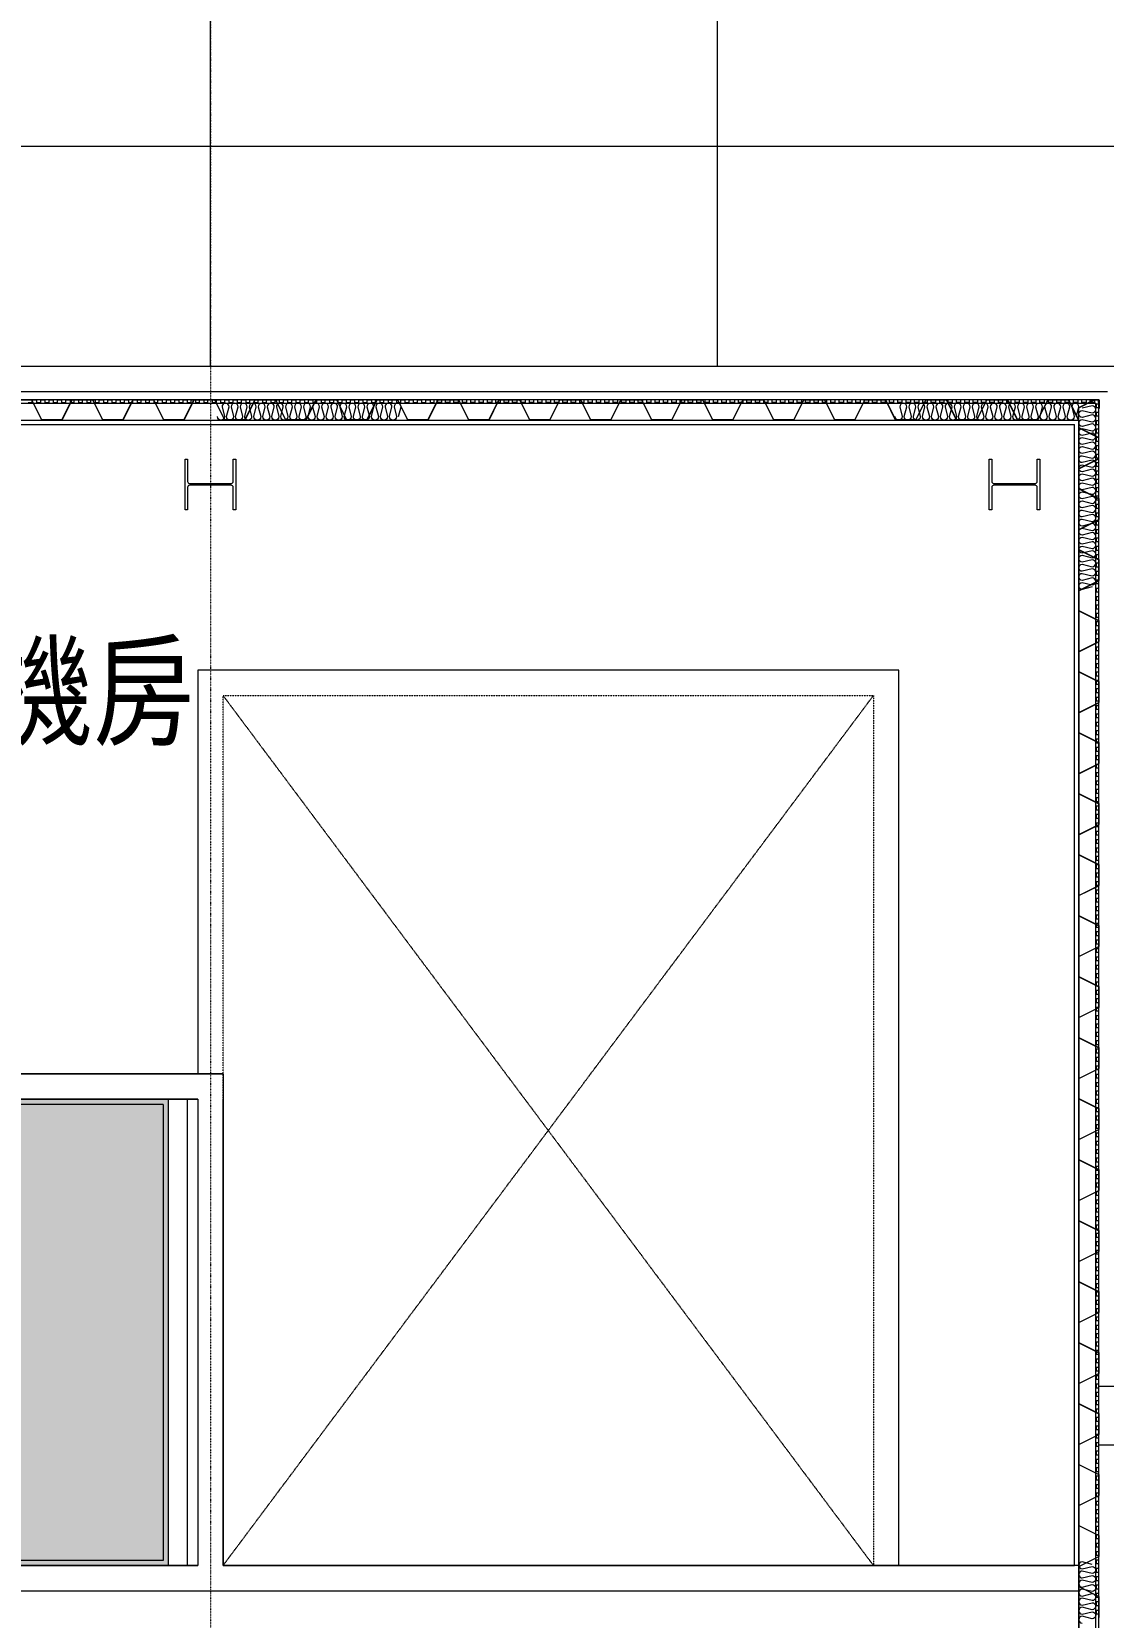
# Model space of a CAD drawing. Extents: x -32000 to 416743, y -254124 to 144214.
# Drawn here: x 7942 to 14286, y 60294 to 69680 of the extents above; entities that cross this region are included whole.
import ezdxf
from ezdxf.enums import TextEntityAlignment as Align

# ---------------------------------------------------------------- set-up
doc = ezdxf.new("R2010")
doc.units = 0
doc.header["$LTSCALE"] = 10
for name, pattern in [('H12PL4$0$JJP_三點線', [0.9, 0.3, -0.15, 0, -0.15, 0, -0.15, 0, -0.15]), ('XFM7P40ICA$0$H12PL4$0$DOTK1', [0.01, 0.005, -0.005]), ('XFM7P40ICA$0$H12PL4$0$JJP_三點線', [0.9, 0.3, -0.15, 0, -0.15, 0, -0.15, 0, -0.15]), ('XFM7P40ICA$0$H12PL4$0$TAI_虛線', [5.644, 2.822, -2.822])]:
    doc.linetypes.add(name, pattern=pattern)
for name, color, linetype in [('H12PL4$0$A-WALL-EX', 252, 'Continuous'), ('H12PL4$0$A-WALL-IN', 252, 'Continuous'), ('H12PL4$0$A-ZONE', 252, 'Continuous'), ('H12PL4$0$Hattch', 252, 'Continuous'), ('H12PL4$0$S-GRID', 252, 'Continuous'), ('H12PL4$0$S-SLAB-SHOW', 252, 'Continuous'), ('XFM7P40ICA$0$H12PL4$0$A-CLNG', 252, 'Continuous'), ('XFM7P40ICA$0$H12PL4$0$A-WALL-EX', 252, 'Continuous'), ('XFM7P40ICA$0$H12PL4$0$Hattch', 252, 'Continuous'), ('XFM7P40ICA$0$H12PL4$0$L40_19_GW', 252, 'Continuous'), ('XFM7P40ICA$0$H12PL4$0$L40_19_KAIDAN', 252, 'Continuous'), ('XFM7P40ICA$0$H12PL4$0$L40_19_MEJI', 252, 'Continuous'), ('XFM7P40ICA$0$H12PL4$0$L40_19_SIAGE1', 252, 'Continuous'), ('XFM7P40ICA$0$H12PL4$0$L40_19_SIAGE2', 252, 'Continuous'), ('XFM7P40ICA$0$H12PL4$0$L40_19_SIAGE3', 252, 'Continuous'), ('XFM7P40ICA$0$H12PL4$0$L40_19_STEEL2', 252, 'Continuous'), ('XFM7P40ICA$0$H12PL4$0$L40_19_SUGATA3', 252, 'Continuous'), ('XFM7P40ICA$0$H12PL4$0$L40_19_SUGATAD', 252, 'Continuous'), ('XFM7P40ICA$0$H12PL4$0$S-GRID', 252, 'Continuous')]:
    doc.layers.add(name, color=color, linetype=linetype)
doc.styles.add('H12PL4$0$Standard', font='isocp.shx', dxfattribs={"bigfont": 'chineset.shx'})

# ---------------------------------------------------------------- blocks, each defined once
blk = doc.blocks.new('H12PL4')
at = {"layer": 'H12PL4$0$Hattch', "linetype": 'Continuous', "lineweight": 0}
blk.add_hatch(color=256, dxfattribs=at).paths.add_polyline_path([(6125, 63360), (6125, 62080), (6485, 62080), (6485, 61880), (6385, 61880), (6385, 60600), (8750, 60600), (8750, 63360)])
at = {"layer": 'H12PL4$0$A-WALL-EX', "lineweight": 0, "flags": 128}
for points in [[(14140, 67500), (3600, 67500)], [(14260, 67500), (14140, 67500)], [(14260, 59500), (14260, 67500)], [(3600, 67380), (14140, 67380)], [(14140, 67380), (14140, 59620)]]:
    blk.add_lwpolyline(points, dxfattribs=at)
at = {"layer": 'H12PL4$0$A-WALL-IN', "lineweight": 0, "flags": 128}
for points in [[(9075, 63510), (4075, 63510)], [(9075, 63510), (9075, 63360)], [(4075, 63360), (8925, 63360)], [(8925, 63360), (8925, 60600)], [(9075, 60600), (9075, 63360)], [(8925, 60600), (1875, 60600)], [(14140, 60600), (9075, 60600)], [(14140, 60450), (14140, 60600)], [(1750, 60450), (14140, 60450)]]:
    blk.add_lwpolyline(points, dxfattribs=at)
at = {"layer": 'H12PL4$0$S-GRID', "linetype": 'H12PL4$0$JJP_三點線', "lineweight": 0}
blk.add_line((9000, 128250), (9000, -28000), dxfattribs=at)
at = {"layer": 'H12PL4$0$S-SLAB-SHOW', "lineweight": 0, "flags": 128}
blk.add_lwpolyline([(6125, 63360), (8750, 63360), (8750, 60600), (6385, 60600), (6385, 61880), (6485, 61880), (6485, 62080), (6125, 62080)], close=True, dxfattribs=at)
at = {"layer": 'H12PL4$0$A-ZONE', "style": 'H12PL4$0$Standard'}
blk.add_text('電梯機房', height=600, dxfattribs=at).set_placement((7705, 66054.7), align=Align.TOP_CENTER)
blk = doc.blocks.new('XFM7P40ICA$0$H12PL4')
at = {"layer": 'XFM7P40ICA$0$H12PL4$0$A-CLNG', "linetype": 'XFM7P40ICA$0$H12PL4$0$TAI_虛線', "lineweight": 0, "flags": 128}
blk.add_lwpolyline([(1450, 67550), (14310, 67550)], dxfattribs=at)
at = {"layer": 'XFM7P40ICA$0$H12PL4$0$A-WALL-EX', "lineweight": 0, "flags": 128}
for points in [[(14140, 67500), (1620, 67500)], [(14260, 67500), (14140, 67500)], [(14260, 59500), (14260, 67500)], [(1620, 67380), (14140, 67380)], [(14140, 67380), (14140, 59620)]]:
    blk.add_lwpolyline(points, dxfattribs=at)
at = {"layer": 'XFM7P40ICA$0$H12PL4$0$Hattch', "lineweight": 0}
for p, q in [((7819.1, 67500), (7942.8, 67500)), ((8002, 67380), (7942.8, 67498.3)), ((8003, 67381.7), (7943.9, 67500)), ((8121, 67381.7), (8180.1, 67500)), ((8122, 67380), (8181.2, 67498.3)), ((8180.1, 67500), (8303.9, 67500)), ((8302.8, 67498.3), (8181.2, 67498.3)), ((8363, 67380), (8303.9, 67498.3)), ((8364.1, 67381.7), (8304.9, 67500)), ((8482, 67381.7), (8541.2, 67500)), ((8483, 67380), (8542.2, 67498.3)), ((8541.2, 67500), (8664.9, 67500)), ((8663.9, 67498.3), (8542.2, 67498.3)), ((8724.1, 67380), (8664.9, 67498.3)), ((8725.1, 67381.7), (8666, 67500)), ((8843, 67381.7), (8902.2, 67500)), ((8844.1, 67380), (8903.2, 67498.3)), ((8902.2, 67500), (9026, 67500)), ((9024.9, 67498.3), (8903.2, 67498.3)), ((9085.1, 67380), (9026, 67498.3)), ((9086.2, 67381.7), (9027, 67500)), ((9204.1, 67381.7), (9263.2, 67500)), ((9205.1, 67380), (9264.3, 67498.3)), ((9263.2, 67500), (9387, 67500)), ((9386, 67498.3), (9264.3, 67498.3)), ((9446.2, 67380), (9387, 67498.3)), ((9447.2, 67381.7), (9388, 67500)), ((9565.1, 67381.7), (9624.3, 67500)), ((9566.2, 67380), (9625.3, 67498.3)), ((9624.3, 67500), (9748, 67500)), ((9747, 67498.3), (9625.3, 67498.3)), ((9807.2, 67380), (9748, 67498.3)), ((9808.2, 67381.7), (9749.1, 67500)), ((9926.2, 67381.7), (9985.3, 67500)), ((9927.2, 67380), (9986.4, 67498.3)), ((9985.3, 67500), (10109.1, 67500)), ((10108, 67498.3), (9986.4, 67498.3)), ((10168.2, 67380), (10109.1, 67498.3)), ((10169.3, 67381.7), (10110.1, 67500)), ((10287.2, 67381.7), (10346.4, 67500)), ((10288.2, 67380), (10347.4, 67498.3)), ((10346.4, 67500), (10470.1, 67500)), ((10469.1, 67498.3), (10347.4, 67498.3)), ((10529.3, 67380), (10470.1, 67498.3)), ((10530.3, 67381.7), (10471.1, 67500)), ((10648.2, 67381.7), (10707.4, 67500)), ((10649.3, 67380), (10708.4, 67498.3)), ((10707.4, 67500), (10831.1, 67500)), ((10830.1, 67498.3), (10708.4, 67498.3)), ((10890.3, 67380), (10831.1, 67498.3)), ((10891.3, 67381.7), (10832.2, 67500)), ((11009.3, 67381.7), (11068.4, 67500)), ((11010.3, 67380), (11069.5, 67498.3)), ((11068.4, 67500), (11192.2, 67500)), ((11191.1, 67498.3), (11069.5, 67498.3)), ((11251.3, 67380), (11192.2, 67498.3)), ((11252.4, 67381.7), (11193.2, 67500)), ((11370.3, 67381.7), (11429.5, 67500)), ((11371.3, 67380), (11430.5, 67498.3)), ((11429.5, 67500), (11553.2, 67500)), ((11552.2, 67498.3), (11430.5, 67498.3)), ((11612.4, 67380), (11553.2, 67498.3)), ((11613.4, 67381.7), (11554.3, 67500)), ((11731.3, 67381.7), (11790.5, 67500)), ((11732.4, 67380), (11791.5, 67498.3)), ((11790.5, 67500), (11914.3, 67500)), ((11913.2, 67498.3), (11791.5, 67498.3)), ((11973.4, 67380), (11914.3, 67498.3)), ((11974.5, 67381.7), (11915.3, 67500)), ((12092.4, 67381.7), (12151.5, 67500)), ((12093.4, 67380), (12152.6, 67498.3)), ((12151.5, 67500), (12275.3, 67500)), ((12274.3, 67498.3), (12152.6, 67498.3)), ((12334.5, 67380), (12275.3, 67498.3)), ((12335.5, 67381.7), (12276.3, 67500)), ((12453.4, 67381.7), (12512.6, 67500)), ((12454.5, 67380), (12513.6, 67498.3)), ((12512.6, 67500), (12636.3, 67500)), ((12635.3, 67498.3), (12513.6, 67498.3)), ((12695.5, 67380), (12636.3, 67498.3)), ((12696.5, 67381.7), (12637.4, 67500)), ((12814.5, 67381.7), (12873.6, 67500)), ((12815.5, 67380), (12874.7, 67498.3)), ((12873.6, 67500), (12997.4, 67500)), ((12996.3, 67498.3), (12874.7, 67498.3)), ((13056.5, 67380), (12997.4, 67498.3)), ((13057.6, 67381.7), (12998.4, 67500)), ((13175.5, 67381.7), (13234.7, 67500)), ((13176.5, 67380), (13235.7, 67498.3)), ((13234.7, 67500), (13358.4, 67500)), ((13357.4, 67498.3), (13235.7, 67498.3)), ((13417.6, 67380), (13358.4, 67498.3)), ((13418.6, 67381.7), (13359.5, 67500)), ((13536.5, 67381.7), (13595.7, 67500)), ((13537.6, 67380), (13596.7, 67498.3)), ((13595.7, 67500), (13719.5, 67500)), ((13718.4, 67498.3), (13596.7, 67498.3)), ((13778.6, 67380), (13719.5, 67498.3)), ((13779.7, 67381.7), (13720.5, 67500)), ((13897.6, 67381.7), (13956.7, 67500)), ((13898.6, 67380), (13957.8, 67498.3)), ((13956.7, 67500), (14080.5, 67500)), ((14079.5, 67498.3), (13957.8, 67498.3)), ((14139.7, 67380), (14080.5, 67498.3)), ((14140, 67383.1), (14081.5, 67500)), ((14140, 67455), (14230, 67500)), ((14141.7, 67454), (14233.8, 67500)), ((14141.7, 67381.7), (14141.7, 67454)), ((8122, 67380), (8002, 67380)), ((8121, 67381.7), (8003, 67381.7)), ((8483, 67380), (8363, 67380)), ((8482, 67381.7), (8364.1, 67381.7)), ((8844.1, 67380), (8724.1, 67380)), ((8843, 67381.7), (8725.1, 67381.7)), ((9205.1, 67380), (9085.1, 67380)), ((9204.1, 67381.7), (9086.2, 67381.7)), ((9566.2, 67380), (9446.2, 67380)), ((9565.1, 67381.7), (9447.2, 67381.7)), ((9927.2, 67380), (9807.2, 67380)), ((9926.2, 67381.7), (9808.2, 67381.7)), ((10288.2, 67380), (10168.2, 67380)), ((10287.2, 67381.7), (10169.3, 67381.7)), ((10649.3, 67380), (10529.3, 67380)), ((10648.2, 67381.7), (10530.3, 67381.7)), ((11010.3, 67380), (10890.3, 67380)), ((11009.3, 67381.7), (10891.3, 67381.7)), ((11371.3, 67380), (11251.3, 67380)), ((11370.3, 67381.7), (11252.4, 67381.7)), ((11732.4, 67380), (11612.4, 67380)), ((11731.3, 67381.7), (11613.4, 67381.7)), ((12093.4, 67380), (11973.4, 67380)), ((12092.4, 67381.7), (11974.5, 67381.7)), ((12454.5, 67380), (12334.5, 67380)), ((12453.4, 67381.7), (12335.5, 67381.7)), ((12815.5, 67380), (12695.5, 67380)), ((12814.5, 67381.7), (12696.5, 67381.7)), ((13176.5, 67380), (13056.5, 67380)), ((13175.5, 67381.7), (13057.6, 67381.7)), ((13537.6, 67380), (13417.6, 67380)), ((13536.5, 67381.7), (13418.6, 67381.7)), ((13898.6, 67380), (13778.6, 67380)), ((13897.6, 67381.7), (13779.7, 67381.7)), ((14140, 67335), (14258.3, 67275.8)), ((14141.7, 67380), (14141.7, 67381.7)), ((14141.7, 67336), (14141.7, 67380)), ((14141.7, 67336), (14260, 67276.9)), ((14258.3, 67154.2), (14258.3, 67275.8)), ((14140, 67094), (14258.3, 67153.1)), ((14141.7, 67092.9), (14260, 67152.1)), ((14140, 66974), (14140, 67094)), ((14141.7, 66975), (14141.7, 67092.9)), ((14140, 66974), (14258.3, 66914.8)), ((14141.7, 66975), (14260, 66915.8)), ((14258.3, 66793.1), (14258.3, 66914.8)), ((14260, 66915.8), (14260, 66792.1)), ((14140, 66732.9), (14258.3, 66792.1)), ((14141.7, 66731.9), (14260, 66791)), ((14140, 66612.9), (14140, 66732.9)), ((14141.7, 66614), (14141.7, 66731.9)), ((14140, 66612.9), (14258.3, 66553.8)), ((14141.7, 66614), (14260, 66554.8)), ((14258.3, 66432.1), (14258.3, 66553.8)), ((14260, 66554.8), (14260, 66431)), ((14140, 66371.9), (14258.3, 66431)), ((14140, 66251.9), (14140, 66371.9)), ((14141.7, 66370.8), (14260, 66430)), ((14141.7, 66252.9), (14141.7, 66370.8)), ((14140, 66251.9), (14258.3, 66192.7)), ((14141.7, 66252.9), (14260, 66193.8)), ((14258.3, 66071), (14258.3, 66192.7)), ((14260, 66193.8), (14260, 66070)), ((14140, 66010.8), (14258.3, 66070)), ((14140, 65890.8), (14140, 66010.8)), ((14141.7, 66009.8), (14260, 66069)), ((14141.7, 65891.9), (14141.7, 66009.8)), ((14140, 65890.8), (14258.3, 65831.7)), ((14141.7, 65891.9), (14260, 65832.7)), ((14258.3, 65710), (14258.3, 65831.7)), ((14260, 65832.7), (14260, 65709)), ((14140, 65649.8), (14258.3, 65709)), ((14141.7, 65648.8), (14260, 65707.9)), ((14140, 65529.8), (14140, 65649.8)), ((14141.7, 65530.8), (14141.7, 65648.8)), ((14140, 65529.8), (14258.3, 65470.7)), ((14141.7, 65530.8), (14260, 65471.7)), ((14258.3, 65349), (14258.3, 65470.7)), ((14260, 65471.7), (14260, 65347.9)), ((14140, 65288.8), (14258.3, 65347.9)), ((14141.7, 65287.7), (14260, 65346.9)), ((14140, 65168.8), (14140, 65288.8)), ((14141.7, 65169.8), (14141.7, 65287.7)), ((14140, 65168.8), (14258.3, 65109.6)), ((14141.7, 65169.8), (14260, 65110.7)), ((14258.3, 64987.9), (14258.3, 65109.6)), ((14260, 65110.7), (14260, 64986.9)), ((14140, 64927.7), (14258.3, 64986.9)), ((14141.7, 64926.7), (14260, 64985.9)), ((14140, 64807.7), (14140, 64927.7)), ((14141.7, 64808.8), (14141.7, 64926.7)), ((14140, 64807.7), (14258.3, 64748.6)), ((14141.7, 64808.8), (14260, 64749.6)), ((14258.3, 64626.9), (14258.3, 64748.6)), ((14260, 64749.6), (14260, 64625.9)), ((14140, 64566.7), (14258.3, 64625.9)), ((14141.7, 64565.7), (14260, 64624.8)), ((14140, 64446.7), (14140, 64566.7)), ((14141.7, 64447.7), (14141.7, 64565.7)), ((14140, 64446.7), (14258.3, 64387.5)), ((14141.7, 64447.7), (14260, 64388.6)), ((14260, 64388.6), (14260, 64264.8)), ((14258.3, 64265.9), (14258.3, 64387.5)), ((14140, 64205.7), (14258.3, 64264.8)), ((14140, 64085.7), (14140, 64205.7)), ((14141.7, 64204.6), (14260, 64263.8)), ((14141.7, 64086.7), (14141.7, 64204.6)), ((14140, 64085.7), (14258.3, 64026.5)), ((14141.7, 64086.7), (14260, 64027.5)), ((14258.3, 63904.8), (14258.3, 64026.5)), ((14260, 64027.5), (14260, 63903.8)), ((14140, 63844.6), (14258.3, 63903.8)), ((14140, 63724.6), (14140, 63844.6)), ((14141.7, 63843.6), (14260, 63902.7)), ((14141.7, 63725.7), (14141.7, 63843.6)), ((14140, 63724.6), (14258.3, 63665.5)), ((14141.7, 63725.7), (14260, 63666.5)), ((14258.3, 63543.8), (14258.3, 63665.5)), ((14260, 63666.5), (14260, 63542.7)), ((14140, 63483.6), (14258.3, 63542.7)), ((14140, 63363.6), (14140, 63483.6)), ((14141.7, 63482.5), (14260, 63541.7)), ((14141.7, 63364.6), (14141.7, 63482.5)), ((14140, 63363.6), (14258.3, 63304.4)), ((14141.7, 63364.6), (14260, 63305.5)), ((14258.3, 63182.7), (14258.3, 63304.4)), ((14260, 63305.5), (14260, 63181.7)), ((14140, 63122.5), (14258.3, 63181.7)), ((14141.7, 63121.5), (14260, 63180.7)), ((14140, 63002.5), (14140, 63122.5)), ((14141.7, 63003.6), (14141.7, 63121.5)), ((14140, 63002.5), (14258.3, 62943.4)), ((14141.7, 63003.6), (14260, 62944.4)), ((14258.3, 62821.7), (14258.3, 62943.4)), ((14260, 62944.4), (14260, 62820.7)), ((14140, 62761.5), (14258.3, 62820.7)), ((14141.7, 62760.5), (14260, 62819.6)), ((14140, 62641.5), (14140, 62761.5)), ((14141.7, 62642.5), (14141.7, 62760.5)), ((14140, 62641.5), (14258.3, 62582.3)), ((14141.7, 62642.5), (14260, 62583.4)), ((14258.3, 62460.7), (14258.3, 62582.3)), ((14260, 62583.4), (14260, 62459.6)), ((14140, 62400.5), (14258.3, 62459.6)), ((14141.7, 62399.4), (14260, 62458.6)), ((14140, 62280.5), (14140, 62400.5)), ((14141.7, 62281.5), (14141.7, 62399.4)), ((14140, 62280.5), (14258.3, 62221.3)), ((14141.7, 62281.5), (14260, 62222.3)), ((14258.3, 62099.6), (14258.3, 62221.3)), ((14260, 62222.3), (14260, 62098.6)), ((14140, 62039.4), (14258.3, 62098.6)), ((14141.7, 62038.4), (14260, 62097.5)), ((14140, 61919.4), (14140, 62039.4)), ((14141.7, 61920.5), (14141.7, 62038.4)), ((14140, 61919.4), (14258.3, 61860.3)), ((14141.7, 61920.5), (14260, 61861.3)), ((14258.3, 61738.6), (14258.3, 61860.3)), ((14260, 61861.3), (14260, 61737.5)), ((14140, 61678.4), (14258.3, 61737.5)), ((14140, 61558.4), (14140, 61678.4)), ((14141.7, 61677.4), (14260, 61736.5)), ((14141.7, 61559.4), (14141.7, 61677.4)), ((14140, 61558.4), (14258.3, 61499.2)), ((14141.7, 61559.4), (14260, 61500.3)), ((14258.3, 61377.5), (14258.3, 61499.2)), ((14260, 61500.3), (14260, 61376.5)), ((14140, 61317.4), (14258.3, 61376.5)), ((14140, 61197.4), (14140, 61317.4)), ((14141.7, 61316.3), (14260, 61375.5)), ((14141.7, 61198.4), (14141.7, 61316.3)), ((14140, 61197.4), (14258.3, 61138.2)), ((14141.7, 61198.4), (14260, 61139.2)), ((14258.3, 61016.5), (14258.3, 61138.2)), ((14260, 61139.2), (14260, 61015.5)), ((14140, 60956.3), (14258.3, 61015.5)), ((14141.7, 60955.3), (14260, 61014.4)), ((14140, 60836.3), (14140, 60956.3)), ((14141.7, 60837.4), (14141.7, 60955.3)), ((14140, 60836.3), (14258.3, 60777.2)), ((14141.7, 60837.4), (14260, 60778.2)), ((14258.3, 60655.5), (14258.3, 60777.2)), ((14260, 60778.2), (14260, 60654.4)), ((14140, 60595.3), (14258.3, 60654.4)), ((14141.7, 60594.2), (14260, 60653.4)), ((14140, 60475.3), (14140, 60595.3)), ((14141.7, 60476.3), (14141.7, 60594.2)), ((14140, 60475.3), (14258.3, 60416.1)), ((14141.7, 60476.3), (14260, 60417.2)), ((14258.3, 60294.4), (14258.3, 60416.1)), ((14260, 60417.2), (14260, 60293.4))]:
    blk.add_line(p, q, dxfattribs=at)
at = {"layer": 'XFM7P40ICA$0$H12PL4$0$L40_19_GW', "lineweight": 0, "flags": 128}
for points in [[(10114.2, 67401.1), (10128.6, 67459.9, 1), (10087.4, 67459.9), (10101.8, 67401.1, -1), (10060.6, 67401.1), (10075, 67459.9, 1), (10033.8, 67459.9), (10048.2, 67401.1, -1), (10007, 67401.1), (10021.4, 67459.9, 1), (9980.2, 67459.9), (9994.6, 67401.1, -1), (9953.4, 67401.1), (9967.8, 67459.9, 1), (9926.6, 67459.9), (9941, 67401.1, -1), (9899.8, 67401.1), (9914.2, 67459.9, 1), (9873, 67459.9), (9887.4, 67401.1, -1), (9846.2, 67401.1), (9860.6, 67459.9, 1), (9819.4, 67459.9), (9833.8, 67401.1, -1), (9792.6, 67401.1), (9807, 67459.9, 1), (9765.8, 67459.9), (9780.2, 67401.1, -1), (9739, 67401.1), (9753.4, 67459.9, 1), (9712.2, 67459.9), (9726.6, 67401.1, -1), (9685.4, 67401.1), (9699.8, 67459.9, 1), (9658.6, 67459.9), (9673, 67401.1, -1), (9631.8, 67401.1), (9646.2, 67459.9, 1), (9605, 67459.9), (9619.4, 67401.1, -1), (9578.2, 67401.1), (9592.6, 67459.9, 1), (9551.4, 67459.9), (9565.8, 67401.1, -1), (9524.6, 67401.1), (9539, 67459.9, 1), (9497.8, 67459.9), (9512.2, 67401.1, -1), (9471, 67401.1), (9485.4, 67459.9, 1), (9444.2, 67459.9), (9458.6, 67401.1, -1), (9417.4, 67401.1), (9431.8, 67459.9, 1), (9390.6, 67459.9), (9405, 67401.1, -1), (9363.8, 67401.1), (9378.2, 67459.9, 1), (9337, 67459.9), (9351.4, 67401.1, -1), (9310.2, 67401.1), (9324.6, 67459.9, 1), (9283.4, 67459.9), (9297.8, 67401.1, -1), (9256.6, 67401.1), (9271, 67459.9, 1), (9229.8, 67459.9), (9244.2, 67401.1, -1), (9203, 67401.1), (9217.4, 67459.9, 1), (9176.2, 67459.9), (9190.6, 67401.1, -1), (9149.4, 67401.1), (9163.8, 67459.9, 1), (9122.6, 67459.9), (9137, 67401.1, -1), (9095.8, 67401.1), (9110.2, 67459.9, 1), (9069, 67459.9), (9083.4, 67401.1, -1), (9042.2, 67401.1)], [(14126.1, 67401.1), (14140.5, 67459.9, 1), (14099.3, 67459.9), (14113.7, 67401.1, -1), (14072.5, 67401.1), (14086.9, 67459.9, 1), (14045.7, 67459.9), (14060.1, 67401.1, -1), (14018.9, 67401.1), (14033.3, 67459.9, 1), (13992.1, 67459.9), (14006.5, 67401.1, -1), (13965.3, 67401.1), (13979.7, 67459.9, 1), (13938.5, 67459.9), (13952.9, 67401.1, -1), (13911.7, 67401.1), (13926.1, 67459.9, 1), (13884.9, 67459.9), (13899.3, 67401.1, -1), (13858.1, 67401.1), (13872.5, 67459.9, 1), (13831.3, 67459.9), (13845.7, 67401.1, -1), (13804.5, 67401.1), (13818.9, 67459.9, 1), (13777.7, 67459.9), (13792.1, 67401.1, -1), (13750.9, 67401.1), (13765.3, 67459.9, 1), (13724.1, 67459.9), (13738.5, 67401.1, -1), (13697.3, 67401.1), (13711.7, 67459.9, 1), (13670.5, 67459.9), (13684.9, 67401.1, -1), (13643.7, 67401.1), (13658.1, 67459.9, 1), (13616.9, 67459.9), (13631.3, 67401.1, -1), (13590.1, 67401.1), (13604.5, 67459.9, 1), (13563.3, 67459.9), (13577.7, 67401.1, -1), (13536.5, 67401.1), (13550.9, 67459.9, 1), (13509.7, 67459.9), (13524.1, 67401.1, -1), (13482.9, 67401.1), (13497.3, 67459.9, 1), (13456.1, 67459.9), (13470.5, 67401.1, -1), (13429.3, 67401.1), (13443.7, 67459.9, 1), (13402.5, 67459.9), (13416.9, 67401.1, -1), (13375.7, 67401.1), (13390.1, 67459.9, 1), (13348.9, 67459.9), (13363.3, 67401.1, -1), (13322.1, 67401.1), (13336.5, 67459.9, 1), (13295.3, 67459.9), (13309.7, 67401.1, -1), (13268.5, 67401.1), (13282.9, 67459.9, 1), (13241.7, 67459.9), (13256.1, 67401.1, -1), (13214.9, 67401.1), (13229.3, 67459.9, 1), (13188.1, 67459.9), (13202.5, 67401.1, -1), (13161.3, 67401.1), (13175.7, 67459.9, 1), (13134.5, 67459.9), (13148.9, 67401.1, -1), (13107.7, 67401.1), (13122.1, 67459.9, 1), (13080.9, 67459.9), (13095.3, 67401.1, -1), (13054.1, 67401.1)], [(14219.9, 66393), (14161.1, 66378.6, -1), (14161.1, 66419.8), (14219.9, 66405.4, 1), (14219.9, 66446.6), (14161.1, 66432.2, -1), (14161.1, 66473.4), (14219.9, 66459, 1), (14219.9, 66500.2), (14161.1, 66485.8, -1), (14161.1, 66527), (14219.9, 66512.6, 1), (14219.9, 66553.8), (14161.1, 66539.4, -1), (14161.1, 66580.6), (14219.9, 66566.2, 1), (14219.9, 66607.4), (14161.1, 66593, -1), (14161.1, 66634.2), (14219.9, 66619.8, 1), (14219.9, 66661), (14161.1, 66646.6, -1), (14161.1, 66687.8), (14219.9, 66673.4, 1), (14219.9, 66714.6), (14161.1, 66700.2, -1), (14161.1, 66741.4), (14219.9, 66727, 1), (14219.9, 66768.2), (14161.1, 66753.8, -1), (14161.1, 66795), (14219.9, 66780.6, 1), (14219.9, 66821.8), (14161.1, 66807.4, -1), (14161.1, 66848.6), (14219.9, 66834.2, 1), (14219.9, 66875.4), (14161.1, 66861, -1), (14161.1, 66902.2), (14219.9, 66887.8, 1), (14219.9, 66929), (14161.1, 66914.6, -1), (14161.1, 66955.8), (14219.9, 66941.4, 1), (14219.9, 66982.6), (14161.1, 66968.2, -1), (14161.1, 67009.4), (14219.9, 66995, 1), (14219.9, 67036.2), (14161.1, 67021.8, -1), (14161.1, 67063), (14219.9, 67048.6, 1), (14219.9, 67089.8), (14161.1, 67075.4, -1), (14161.1, 67116.6), (14219.9, 67102.2, 1), (14219.9, 67143.4), (14161.1, 67129, -1), (14161.1, 67170.2), (14219.9, 67155.8, 1), (14219.9, 67197), (14161.1, 67182.6, -1), (14161.1, 67223.8), (14219.9, 67209.4, 1), (14219.9, 67250.6), (14161.1, 67236.2, -1), (14161.1, 67277.4), (14219.9, 67263, 1), (14219.9, 67304.2), (14161.1, 67289.8, -1), (14161.1, 67331), (14219.9, 67316.6, 1), (14219.9, 67357.8), (14161.1, 67343.4, -1), (14161.1, 67384.6), (14219.9, 67370.2, 1), (14219.9, 67411.4), (14161.1, 67397, -1), (14161.1, 67438.2), (14219.9, 67423.8, 1), (14219.9, 67465), (14161.1, 67450.6)], [(14219.9, 60607), (14161.1, 60621.4, 1), (14161.1, 60580.2), (14219.9, 60594.6, -1), (14219.9, 60553.4), (14161.1, 60567.8, 1), (14161.1, 60526.6), (14219.9, 60541, -1), (14219.9, 60499.8), (14161.1, 60514.2, 1), (14161.1, 60473), (14219.9, 60487.4, -1), (14219.9, 60446.2), (14161.1, 60460.6, 1), (14161.1, 60419.4), (14219.9, 60433.8, -1), (14219.9, 60392.6), (14161.1, 60407, 1), (14161.1, 60365.8), (14219.9, 60380.2, -1), (14219.9, 60339), (14161.1, 60353.4, 1), (14161.1, 60312.2), (14219.9, 60326.6, -1), (14219.9, 60285.4), (14161.1, 60299.8, 1), (14161.1, 60258.6)]]:
    blk.add_lwpolyline(points, format="xyb", dxfattribs=at)
at = {"layer": 'XFM7P40ICA$0$H12PL4$0$L40_19_KAIDAN', "lineweight": 0}
for p, q in [((8720, 63330), (3400, 63330)), ((8720, 63330), (8720, 60630)), ((8720, 60630), (3735, 60630))]:
    blk.add_line(p, q, dxfattribs=at)
at = {"layer": 'XFM7P40ICA$0$H12PL4$0$L40_19_MEJI', "lineweight": 0}
for p, q in [((9000, 67700), (9000, 82050)), ((12000, 82050), (12000, 67700)), ((17300, 69000), (4350, 69000))]:
    blk.add_line(p, q, dxfattribs=at)
at = {"layer": 'XFM7P40ICA$0$H12PL4$0$L40_19_SIAGE1', "lineweight": 0}
for p, q in [((4075, 67355.5), (14115.5, 67355.5)), ((14115.5, 60600), (14115.5, 67355.5)), ((4075, 63510), (9075, 63510)), ((9075, 63510), (9075, 60600)), ((8925, 63360), (3400, 63360)), ((8750, 63360), (8750, 60600)), ((8925, 63360), (8925, 60600)), ((1875, 60600), (8925, 60600)), ((9075, 60600), (14115.5, 60600))]:
    blk.add_line(p, q, dxfattribs=at)
at = {"layer": 'XFM7P40ICA$0$H12PL4$0$L40_19_SIAGE1', "lineweight": 0, "flags": 128}
blk.add_lwpolyline([(14210.4, 67501.2), (14261.2, 67501.2), (14261.2, 67450.4)], dxfattribs=at)
blk.add_lwpolyline([(14210.4, 67501.2), (14261.2, 67501.2), (14261.2, 67450.4)], dxfattribs=at)
at = {"layer": 'XFM7P40ICA$0$H12PL4$0$L40_19_SIAGE2', "lineweight": 0, "flags": 128}
for points in [[(7921, 67485.5), (7945.8, 67485.5), (7945.8, 67500), (7970.6, 67500), (7970.6, 67485.5), (7995.4, 67485.5), (7995.4, 67500), (8020.2, 67500), (8020.2, 67485.5), (8045, 67485.5), (8045, 67500), (8069.8, 67500), (8069.8, 67485.5), (8094.6, 67485.5), (8094.6, 67500), (8119.4, 67500), (8119.4, 67485.5), (8144.2, 67485.5), (8144.2, 67500), (8169, 67500), (8169, 67485.5), (8193.8, 67485.5), (8193.8, 67500), (8218.6, 67500), (8218.6, 67485.5), (8243.4, 67485.5), (8243.4, 67500), (8268.2, 67500), (8268.2, 67485.5), (8293, 67485.5), (8293, 67500), (8317.8, 67500), (8317.8, 67485.5), (8342.6, 67485.5), (8342.6, 67500), (8367.4, 67500), (8367.4, 67485.5), (8392.2, 67485.5), (8392.2, 67500), (8417, 67500), (8417, 67485.5), (8441.8, 67485.5), (8441.8, 67500), (8466.6, 67500), (8466.6, 67485.5), (8491.4, 67485.5), (8491.4, 67500), (8516.2, 67500), (8516.2, 67485.5), (8541, 67485.5), (8541, 67500), (8565.8, 67500), (8565.8, 67485.5), (8590.6, 67485.5), (8590.6, 67500), (8615.4, 67500), (8615.4, 67485.5), (8640.2, 67485.5), (8640.2, 67500), (8665, 67500), (8665, 67485.5), (8689.8, 67485.5), (8689.8, 67500), (8714.6, 67500), (8714.6, 67485.5), (8739.4, 67485.5), (8739.4, 67500), (8764.2, 67500), (8764.2, 67485.5), (8789, 67485.5), (8789, 67500), (8813.8, 67500), (8813.8, 67485.5), (8838.6, 67485.5), (8838.6, 67500), (8861.8, 67500), (8861.8, 67485.5), (8886.6, 67485.5), (8886.6, 67500), (8911.4, 67500), (8911.4, 67485.5), (8936.2, 67485.5), (8936.2, 67500), (8961, 67500), (8961, 67485.5), (8985.8, 67485.5), (8985.8, 67500), (9010.6, 67500), (9010.6, 67485.5), (9035.4, 67485.5), (9035.4, 67500), (9060.2, 67500), (9060.2, 67485.5), (9085, 67485.5), (9085, 67500), (9109.8, 67500), (9109.8, 67485.5), (9134.6, 67485.5), (9134.6, 67500), (9159.4, 67500), (9159.4, 67485.5), (9184.2, 67485.5), (9184.2, 67500), (9209, 67500), (9209, 67485.5), (9233.8, 67485.5), (9233.8, 67500), (9258.6, 67500), (9258.6, 67485.5), (9283.4, 67485.5), (9283.4, 67500), (9308.2, 67500), (9308.2, 67485.5), (9333, 67485.5), (9333, 67500), (9357.8, 67500), (9357.8, 67485.5), (9382.6, 67485.5), (9382.6, 67500), (9407.4, 67500), (9407.4, 67485.5), (9432.2, 67485.5), (9432.2, 67500), (9457, 67500), (9457, 67485.5), (9481.8, 67485.5), (9481.8, 67500), (9506.6, 67500), (9506.6, 67485.5), (9531.4, 67485.5), (9531.4, 67500), (9556.2, 67500), (9556.2, 67485.5), (9581, 67485.5), (9581, 67500), (9605.8, 67500), (9605.8, 67485.5), (9630.6, 67485.5), (9630.6, 67500), (9655.4, 67500), (9655.4, 67485.5), (9680.2, 67485.5), (9680.2, 67500), (9705, 67500), (9705, 67485.5), (9729.8, 67485.5), (9729.8, 67500), (9754.6, 67500), (9754.6, 67485.5), (9779.4, 67485.5), (9779.4, 67500), (9804.2, 67500), (9804.2, 67485.5), (9829, 67485.5), (9829, 67500), (9853.8, 67500), (9853.8, 67485.5), (9878.6, 67485.5), (9878.6, 67500), (9903.4, 67500), (9903.4, 67485.5), (9928.2, 67485.5), (9928.2, 67500), (9953, 67500), (9953, 67485.5), (9977.8, 67485.5), (9977.8, 67500), (10002.6, 67500), (10002.6, 67485.5), (10027.4, 67485.5), (10027.4, 67500), (10052.2, 67500), (10052.2, 67485.5), (10077, 67485.5), (10077, 67500), (10101.8, 67500), (10101.8, 67485.5), (10126.6, 67485.5), (10126.6, 67500), (10151.4, 67500), (10151.4, 67485.5), (10176.2, 67485.5), (10176.2, 67500), (10201, 67500), (10201, 67485.5), (10225.8, 67485.5), (10225.8, 67500), (10250.6, 67500), (10250.6, 67485.5), (10275.4, 67485.5), (10275.4, 67500), (10300.2, 67500), (10300.2, 67485.5), (10325, 67485.5), (10325, 67500)], [(14258, 67485.5), (14258, 67500), (14233.2, 67500), (14233.2, 67485.5), (14208.4, 67485.5), (14208.4, 67500), (14183.6, 67500), (14183.6, 67485.5), (14158.8, 67485.5), (14158.8, 67500), (14134, 67500), (14134, 67485.5), (14109.2, 67485.5), (14109.2, 67500), (14084.4, 67500), (14084.4, 67485.5), (14059.6, 67485.5), (14059.6, 67500), (14034.8, 67500), (14034.8, 67485.5), (14010, 67485.5), (14010, 67500), (13985.2, 67500), (13985.2, 67485.5), (13960.4, 67485.5), (13960.4, 67500), (13935.6, 67500), (13935.6, 67485.5), (13910.8, 67485.5), (13910.8, 67500), (13886, 67500), (13886, 67485.5), (13861.2, 67485.5), (13861.2, 67500), (13838, 67500), (13838, 67485.5), (13813.2, 67485.5), (13813.2, 67500), (13788.4, 67500), (13788.4, 67485.5), (13763.6, 67485.5), (13763.6, 67500), (13738.8, 67500), (13738.8, 67485.5), (13714, 67485.5), (13714, 67500), (13689.2, 67500), (13689.2, 67485.5), (13664.4, 67485.5), (13664.4, 67500), (13639.6, 67500), (13639.6, 67485.5), (13614.8, 67485.5), (13614.8, 67500), (13590, 67500), (13590, 67485.5), (13565.2, 67485.5), (13565.2, 67500), (13540.4, 67500), (13540.4, 67485.5), (13515.6, 67485.5), (13515.6, 67500), (13490.8, 67500), (13490.8, 67485.5), (13466, 67485.5), (13466, 67500), (13441.2, 67500), (13441.2, 67485.5), (13416.4, 67485.5), (13416.4, 67500), (13391.6, 67500), (13391.6, 67485.5), (13366.8, 67485.5), (13366.8, 67500), (13342, 67500), (13342, 67485.5), (13317.2, 67485.5), (13317.2, 67500), (13292.4, 67500), (13292.4, 67485.5), (13267.6, 67485.5), (13267.6, 67500), (13242.8, 67500), (13242.8, 67485.5), (13218, 67485.5), (13218, 67500), (13193.2, 67500), (13193.2, 67485.5), (13168.4, 67485.5), (13168.4, 67500), (13143.6, 67500), (13143.6, 67485.5), (13118.8, 67485.5), (13118.8, 67500), (13094, 67500), (13094, 67485.5), (13069.2, 67485.5), (13069.2, 67500), (13044.4, 67500), (13044.4, 67485.5), (13019.6, 67485.5), (13019.6, 67500), (12994.8, 67500), (12994.8, 67485.5), (12970, 67485.5), (12970, 67500), (12945.2, 67500), (12945.2, 67485.5), (12920.4, 67485.5), (12920.4, 67500), (12895.6, 67500), (12895.6, 67485.5), (12870.8, 67485.5), (12870.8, 67500), (12846, 67500), (12846, 67485.5), (12821.2, 67485.5), (12821.2, 67500), (12796.4, 67500), (12796.4, 67485.5), (12771.6, 67485.5), (12771.6, 67500), (12746.8, 67500), (12746.8, 67485.5), (12722, 67485.5), (12722, 67500), (12697.2, 67500), (12697.2, 67485.5), (12672.4, 67485.5), (12672.4, 67500), (12647.6, 67500), (12647.6, 67485.5), (12622.8, 67485.5), (12622.8, 67500), (12598, 67500), (12598, 67485.5), (12573.2, 67485.5), (12573.2, 67500), (12548.4, 67500), (12548.4, 67485.5), (12523.6, 67485.5), (12523.6, 67500), (12498.8, 67500), (12498.8, 67485.5), (12474, 67485.5), (12474, 67500), (12449.2, 67500), (12449.2, 67485.5), (12424.4, 67485.5), (12424.4, 67500), (12399.6, 67500), (12399.6, 67485.5), (12374.8, 67485.5), (12374.8, 67500), (12350, 67500), (12350, 67485.5), (12325.2, 67485.5), (12325.2, 67500), (12300.4, 67500), (12300.4, 67485.5), (12275.6, 67485.5), (12275.6, 67500), (12250.8, 67500), (12250.8, 67485.5), (12226, 67485.5), (12226, 67500), (12201.2, 67500), (12201.2, 67485.5), (12176.4, 67485.5), (12176.4, 67500), (12151.6, 67500), (12151.6, 67485.5), (12126.8, 67485.5), (12126.8, 67500), (12102, 67500), (12102, 67485.5), (12077.2, 67485.5), (12077.2, 67500), (12052.4, 67500), (12052.4, 67485.5), (12027.6, 67485.5), (12027.6, 67500), (12002.8, 67500), (12002.8, 67485.5), (11978, 67485.5), (11978, 67500), (11953.2, 67500), (11953.2, 67485.5), (11928.4, 67485.5), (11928.4, 67500), (11903.6, 67500), (11903.6, 67485.5), (11878.8, 67485.5), (11878.8, 67500), (11854, 67500), (11854, 67485.5), (11829.2, 67485.5), (11829.2, 67500), (11806, 67500), (11806, 67485.5), (11781.2, 67485.5), (11781.2, 67500), (11756.4, 67500), (11756.4, 67485.5), (11731.6, 67485.5), (11731.6, 67500), (11706.8, 67500), (11706.8, 67485.5), (11682, 67485.5), (11682, 67500), (11657.2, 67500), (11657.2, 67485.5), (11632.4, 67485.5), (11632.4, 67500), (11607.6, 67500), (11607.6, 67485.5), (11582.8, 67485.5), (11582.8, 67500), (11558, 67500), (11558, 67485.5), (11533.2, 67485.5), (11533.2, 67500), (11508.4, 67500), (11508.4, 67485.5), (11483.6, 67485.5), (11483.6, 67500), (11458.8, 67500), (11458.8, 67485.5), (11434, 67485.5), (11434, 67500), (11409.2, 67500), (11409.2, 67485.5), (11384.4, 67485.5), (11384.4, 67500), (11359.6, 67500), (11359.6, 67485.5), (11334.8, 67485.5), (11334.8, 67500), (11310, 67500), (11310, 67485.5), (11285.2, 67485.5), (11285.2, 67500), (11260.4, 67500), (11260.4, 67485.5), (11235.6, 67485.5), (11235.6, 67500), (11210.8, 67500), (11210.8, 67485.5), (11186, 67485.5), (11186, 67500), (11161.2, 67500), (11161.2, 67485.5), (11136.4, 67485.5), (11136.4, 67500), (11111.6, 67500), (11111.6, 67485.5), (11086.8, 67485.5), (11086.8, 67500), (11062, 67500), (11062, 67485.5), (11037.2, 67485.5), (11037.2, 67500), (11012.4, 67500), (11012.4, 67485.5), (10987.6, 67485.5), (10987.6, 67500), (10962.8, 67500), (10962.8, 67485.5), (10938, 67485.5), (10938, 67500), (10913.2, 67500), (10913.2, 67485.5), (10888.4, 67485.5), (10888.4, 67500), (10863.6, 67500), (10863.6, 67485.5), (10838.8, 67485.5), (10838.8, 67500), (10814, 67500), (10814, 67485.5), (10789.2, 67485.5), (10789.2, 67500), (10764.4, 67500), (10764.4, 67485.5), (10739.6, 67485.5), (10739.6, 67500), (10714.8, 67500), (10714.8, 67485.5), (10690, 67485.5), (10690, 67500), (10665.2, 67500), (10665.2, 67485.5), (10640.4, 67485.5), (10640.4, 67500), (10615.6, 67500), (10615.6, 67485.5), (10590.8, 67485.5), (10590.8, 67500), (10566, 67500), (10566, 67485.5), (10541.2, 67485.5), (10541.2, 67500), (10516.4, 67500), (10516.4, 67485.5), (10491.6, 67485.5), (10491.6, 67500), (10466.8, 67500), (10466.8, 67485.5), (10442, 67485.5), (10442, 67500), (10417.2, 67500), (10417.2, 67485.5), (10392.4, 67485.5), (10392.4, 67500), (10367.6, 67500), (10367.6, 67485.5), (10342.8, 67485.5), (10342.8, 67500), (10325, 67500)], [(14260, 60287.2), (14260, 60312), (14245.5, 60312), (14245.5, 60336.8), (14260, 60336.8), (14260, 60361.6), (14245.5, 60361.6), (14245.5, 60386.4), (14260, 60386.4), (14260, 60411.2), (14245.5, 60411.2), (14245.5, 60436), (14260, 60436), (14260, 60460.8), (14245.5, 60460.8), (14245.5, 60485.6), (14260, 60485.6), (14260, 60510.4), (14245.5, 60510.4), (14245.5, 60535.2), (14260, 60535.2), (14260, 60560), (14245.5, 60560), (14245.5, 60584.8), (14260, 60584.8), (14260, 60609.6), (14245.5, 60609.6), (14245.5, 60634.4), (14260, 60634.4), (14260, 60659.2), (14245.5, 60659.2), (14245.5, 60684), (14260, 60684), (14260, 60708.8), (14245.5, 60708.8), (14245.5, 60733.6), (14260, 60733.6), (14260, 60758.4), (14245.5, 60758.4), (14245.5, 60783.2), (14260, 60783.2), (14260, 60808), (14245.5, 60808), (14245.5, 60832.8), (14260, 60832.8), (14260, 60857.6), (14245.5, 60857.6), (14245.5, 60882.4), (14260, 60882.4), (14260, 60907.2), (14245.5, 60907.2), (14245.5, 60932), (14260, 60932), (14260, 60956.8), (14245.5, 60956.8), (14245.5, 60981.6), (14260, 60981.6), (14260, 61006.4), (14245.5, 61006.4), (14245.5, 61031.2), (14260, 61031.2), (14260, 61056), (14245.5, 61056), (14245.5, 61080.8), (14260, 61080.8), (14260, 61105.6), (14245.5, 61105.6), (14245.5, 61130.4), (14260, 61130.4), (14260, 61155.2), (14245.5, 61155.2), (14245.5, 61180), (14260, 61180), (14260, 61204.8), (14245.5, 61204.8), (14245.5, 61229.6), (14260, 61229.6), (14260, 61254.4), (14245.5, 61254.4), (14245.5, 61279.2), (14260, 61279.2), (14260, 61304), (14245.5, 61304), (14245.5, 61328.8), (14260, 61328.8), (14260, 61353.6), (14245.5, 61353.6), (14245.5, 61378.4), (14260, 61378.4), (14260, 61403.2), (14245.5, 61403.2), (14245.5, 61428), (14260, 61428), (14260, 61452.8), (14245.5, 61452.8), (14245.5, 61477.6), (14260, 61477.6), (14260, 61502.4), (14245.5, 61502.4), (14245.5, 61527.2), (14260, 61527.2), (14260, 61552), (14245.5, 61552), (14245.5, 61576.8), (14260, 61576.8), (14260, 61601.6), (14245.5, 61601.6), (14245.5, 61626.4), (14260, 61626.4), (14260, 61651.2), (14245.5, 61651.2), (14245.5, 61676), (14260, 61676), (14260, 61700.8), (14245.5, 61700.8), (14245.5, 61725.6), (14260, 61725.6), (14260, 61750.4), (14245.5, 61750.4), (14245.5, 61775.2), (14260, 61775.2), (14260, 61800), (14245.5, 61800), (14245.5, 61824.8), (14260, 61824.8), (14260, 61849.6), (14245.5, 61849.6), (14245.5, 61874.4), (14260, 61874.4), (14260, 61899.2), (14245.5, 61899.2), (14245.5, 61924), (14260, 61924), (14260, 61948.8), (14245.5, 61948.8), (14245.5, 61973.6), (14260, 61973.6), (14260, 61998.4), (14245.5, 61998.4), (14245.5, 62023.2), (14260, 62023.2), (14260, 62048), (14245.5, 62048), (14245.5, 62072.8), (14260, 62072.8), (14260, 62097.6), (14245.5, 62097.6), (14245.5, 62122.4), (14260, 62122.4), (14260, 62145.6), (14245.5, 62145.6), (14245.5, 62170.4), (14260, 62170.4), (14260, 62195.2), (14245.5, 62195.2), (14245.5, 62220), (14260, 62220), (14260, 62244.8), (14245.5, 62244.8), (14245.5, 62269.6), (14260, 62269.6), (14260, 62294.4), (14245.5, 62294.4), (14245.5, 62319.2), (14260, 62319.2), (14260, 62344), (14245.5, 62344), (14245.5, 62368.8), (14260, 62368.8), (14260, 62393.6), (14245.5, 62393.6), (14245.5, 62418.4), (14260, 62418.4), (14260, 62443.2), (14245.5, 62443.2), (14245.5, 62468), (14260, 62468), (14260, 62492.8), (14245.5, 62492.8), (14245.5, 62517.6), (14260, 62517.6), (14260, 62542.4), (14245.5, 62542.4), (14245.5, 62567.2), (14260, 62567.2), (14260, 62592), (14245.5, 62592), (14245.5, 62616.8), (14260, 62616.8), (14260, 62641.6), (14245.5, 62641.6), (14245.5, 62666.4), (14260, 62666.4), (14260, 62691.2), (14245.5, 62691.2), (14245.5, 62716), (14260, 62716), (14260, 62740.8), (14245.5, 62740.8), (14245.5, 62765.6), (14260, 62765.6), (14260, 62790.4), (14245.5, 62790.4), (14245.5, 62815.2), (14260, 62815.2), (14260, 62840), (14245.5, 62840), (14245.5, 62864.8), (14260, 62864.8), (14260, 62889.6), (14245.5, 62889.6), (14245.5, 62914.4), (14260, 62914.4), (14260, 62939.2), (14245.5, 62939.2), (14245.5, 62964), (14260, 62964), (14260, 62988.8), (14245.5, 62988.8), (14245.5, 63013.6), (14260, 63013.6), (14260, 63038.4), (14245.5, 63038.4), (14245.5, 63063.2), (14260, 63063.2), (14260, 63088), (14245.5, 63088), (14245.5, 63112.8), (14260, 63112.8), (14260, 63137.6), (14245.5, 63137.6), (14245.5, 63162.4), (14260, 63162.4), (14260, 63187.2), (14245.5, 63187.2), (14245.5, 63212), (14260, 63212), (14260, 63236.8), (14245.5, 63236.8), (14245.5, 63261.6), (14260, 63261.6), (14260, 63286.4), (14245.5, 63286.4), (14245.5, 63311.2), (14260, 63311.2), (14260, 63336), (14245.5, 63336), (14245.5, 63360.8), (14260, 63360.8), (14260, 63385.6), (14245.5, 63385.6), (14245.5, 63410.4), (14260, 63410.4), (14260, 63435.2), (14245.5, 63435.2), (14245.5, 63460), (14260, 63460), (14260, 63484.8), (14245.5, 63484.8), (14245.5, 63509.6), (14260, 63509.6), (14260, 63534.4), (14245.5, 63534.4), (14245.5, 63559.2), (14260, 63559.2), (14260, 63584), (14245.5, 63584), (14245.5, 63608.8), (14260, 63608.8), (14260, 63633.6), (14245.5, 63633.6), (14245.5, 63658.4), (14260, 63658.4), (14260, 63683.2), (14245.5, 63683.2), (14245.5, 63708), (14260, 63708), (14260, 63732.8), (14245.5, 63732.8), (14245.5, 63757.6), (14260, 63757.6), (14260, 63782.4), (14245.5, 63782.4), (14245.5, 63807.2), (14260, 63807.2), (14260, 63832), (14245.5, 63832), (14245.5, 63856.8), (14260, 63856.8), (14260, 63881.6), (14245.5, 63881.6), (14245.5, 63906.4), (14260, 63906.4), (14260, 63931.2), (14245.5, 63931.2), (14245.5, 63956), (14260, 63956), (14260, 63980.8), (14245.5, 63980.8), (14245.5, 64005.6), (14260, 64005.6), (14260, 64030.4), (14245.5, 64030.4), (14245.5, 64055.2), (14260, 64055.2), (14260, 64080), (14245.5, 64080), (14245.5, 64104.8), (14260, 64104.8), (14260, 64129.6), (14245.5, 64129.6), (14245.5, 64154.4), (14260, 64154.4), (14260, 64179.2), (14245.5, 64179.2), (14245.5, 64204), (14260, 64204), (14260, 64228.8), (14245.5, 64228.8), (14245.5, 64253.6), (14260, 64253.6), (14260, 64278.4), (14245.5, 64278.4), (14245.5, 64303.2), (14260, 64303.2), (14260, 64328), (14245.5, 64328), (14245.5, 64352.8), (14260, 64352.8), (14260, 64377.6), (14245.5, 64377.6), (14245.5, 64402.4), (14260, 64402.4), (14260, 64427.2), (14245.5, 64427.2), (14245.5, 64452), (14260, 64452), (14260, 64476.8), (14245.5, 64476.8), (14245.5, 64501.6), (14260, 64501.6), (14260, 64526.4), (14245.5, 64526.4), (14245.5, 64551.2), (14260, 64551.2), (14260, 64576), (14245.5, 64576), (14245.5, 64600.8), (14260, 64600.8), (14260, 64625.6), (14245.5, 64625.6), (14245.5, 64650.4), (14260, 64650.4), (14260, 64675.2), (14245.5, 64675.2), (14245.5, 64700), (14260, 64700), (14260, 64724.8), (14245.5, 64724.8), (14245.5, 64749.6), (14260, 64749.6), (14260, 64774.4), (14245.5, 64774.4), (14245.5, 64799.2), (14260, 64799.2), (14260, 64824), (14245.5, 64824), (14245.5, 64848.8), (14260, 64848.8), (14260, 64873.6), (14245.5, 64873.6), (14245.5, 64898.4), (14260, 64898.4), (14260, 64923.2), (14245.5, 64923.2), (14245.5, 64948), (14260, 64948), (14260, 64972.8), (14245.5, 64972.8), (14245.5, 64997.6), (14260, 64997.6), (14260, 65022.4), (14245.5, 65022.4), (14245.5, 65047.2), (14260, 65047.2), (14260, 65072), (14245.5, 65072), (14245.5, 65096.8), (14260, 65096.8), (14260, 65121.6), (14245.5, 65121.6), (14245.5, 65146.4), (14260, 65146.4), (14260, 65171.2), (14245.5, 65171.2), (14245.5, 65196), (14260, 65196), (14260, 65220.8), (14245.5, 65220.8), (14245.5, 65245.6), (14260, 65245.6), (14260, 65270.4), (14245.5, 65270.4), (14245.5, 65295.2), (14260, 65295.2), (14260, 65320), (14245.5, 65320), (14245.5, 65344.8), (14260, 65344.8), (14260, 65369.6), (14245.5, 65369.6), (14245.5, 65394.4), (14260, 65394.4), (14260, 65419.2), (14245.5, 65419.2), (14245.5, 65444), (14260, 65444), (14260, 65468.8), (14245.5, 65468.8), (14245.5, 65493.6), (14260, 65493.6), (14260, 65518.4), (14245.5, 65518.4), (14245.5, 65543.2), (14260, 65543.2), (14260, 65568), (14245.5, 65568), (14245.5, 65592.8), (14260, 65592.8), (14260, 65617.6), (14245.5, 65617.6), (14245.5, 65642.4), (14260, 65642.4), (14260, 65667.2), (14245.5, 65667.2), (14245.5, 65692), (14260, 65692), (14260, 65716.8), (14245.5, 65716.8), (14245.5, 65741.6), (14260, 65741.6), (14260, 65766.4), (14245.5, 65766.4), (14245.5, 65791.2), (14260, 65791.2), (14260, 65816), (14245.5, 65816), (14245.5, 65840.8), (14260, 65840.8), (14260, 65865.6), (14245.5, 65865.6), (14245.5, 65890.4), (14260, 65890.4), (14260, 65915.2), (14245.5, 65915.2), (14245.5, 65940), (14260, 65940), (14260, 65964.8), (14245.5, 65964.8), (14245.5, 65989.6), (14260, 65989.6), (14260, 66014.4), (14245.5, 66014.4), (14245.5, 66039.2), (14260, 66039.2), (14260, 66064), (14245.5, 66064), (14245.5, 66088.8), (14260, 66088.8), (14260, 66113.6), (14245.5, 66113.6), (14245.5, 66138.4), (14260, 66138.4), (14260, 66163.2), (14245.5, 66163.2), (14245.5, 66188), (14260, 66188), (14260, 66212.8), (14245.5, 66212.8), (14245.5, 66237.6), (14260, 66237.6), (14260, 66262.4), (14245.5, 66262.4), (14245.5, 66287.2), (14260, 66287.2), (14260, 66312), (14245.5, 66312), (14245.5, 66336.8), (14260, 66336.8), (14260, 66361.6), (14245.5, 66361.6), (14245.5, 66386.4), (14260, 66386.4), (14260, 66411.2), (14245.5, 66411.2), (14245.5, 66436), (14260, 66436), (14260, 66460.8), (14245.5, 66460.8), (14245.5, 66485.6), (14260, 66485.6), (14260, 66510.4), (14245.5, 66510.4), (14245.5, 66535.2), (14260, 66535.2), (14260, 66560), (14245.5, 66560), (14245.5, 66584.8), (14260, 66584.8), (14260, 66609.6), (14245.5, 66609.6), (14245.5, 66634.4), (14260, 66634.4), (14260, 66659.2), (14245.5, 66659.2), (14245.5, 66684), (14260, 66684), (14260, 66708.8), (14245.5, 66708.8), (14245.5, 66733.6), (14260, 66733.6), (14260, 66758.4), (14245.5, 66758.4), (14245.5, 66783.2), (14260, 66783.2), (14260, 66808), (14245.5, 66808), (14245.5, 66832.8), (14260, 66832.8), (14260, 66857.6), (14245.5, 66857.6), (14245.5, 66882.4), (14260, 66882.4), (14260, 66907.2), (14245.5, 66907.2), (14245.5, 66932), (14260, 66932), (14260, 66956.8), (14245.5, 66956.8), (14245.5, 66981.6), (14260, 66981.6), (14260, 67006.4), (14245.5, 67006.4), (14245.5, 67031.2), (14260, 67031.2), (14260, 67056), (14245.5, 67056), (14245.5, 67080.8), (14260, 67080.8), (14260, 67105.6), (14245.5, 67105.6), (14245.5, 67130.4), (14260, 67130.4), (14260, 67155.2), (14245.5, 67155.2), (14245.5, 67180), (14260, 67180), (14260, 67204.8), (14245.5, 67204.8), (14245.5, 67229.6), (14260, 67229.6), (14260, 67254.4), (14245.5, 67254.4), (14245.5, 67279.2), (14260, 67279.2), (14260, 67304), (14245.5, 67304), (14245.5, 67328.8), (14260, 67328.8), (14260, 67353.6), (14245.5, 67353.6), (14245.5, 67378.4), (14260, 67378.4), (14260, 67403.2), (14245.5, 67403.2), (14245.5, 67428), (14260, 67428), (14260, 67452.8), (14245.5, 67452.8), (14245.5, 67477.6), (14260, 67477.6), (14260, 67500.8)]]:
    blk.add_lwpolyline(points, dxfattribs=at)
at = {"layer": 'XFM7P40ICA$0$H12PL4$0$L40_19_SIAGE3', "lineweight": 0}
for p, q in [((3670, 67480.5), (14240.5, 67480.5)), ((14240.5, 59519.5), (14240.5, 67480.5)), ((3670, 67380.5), (14140.5, 67380.5)), ((14140.5, 59619.5), (14140.5, 67380.5)), ((1750, 60450), (14140.5, 60450))]:
    blk.add_line(p, q, dxfattribs=at)
at = {"layer": 'XFM7P40ICA$0$H12PL4$0$L40_19_STEEL2', "lineweight": 0, "flags": 128}
for points in [[(8850, 66850), (8850, 67150), (8865, 67150), (8865, 67018, 0.414214), (8878, 67005), (9122, 67005, 0.414214), (9135, 67018), (9135, 67150), (9150, 67150), (9150, 66850), (9135, 66850), (9135, 66982, 0.414214), (9122, 66995), (8878, 66995, 0.414214), (8865, 66982), (8865, 66850)], [(13610, 66850), (13610, 67150), (13625, 67150), (13625, 67018, 0.414214), (13638, 67005), (13882, 67005, 0.414214), (13895, 67018), (13895, 67150), (13910, 67150), (13910, 66850), (13895, 66850), (13895, 66982, 0.414214), (13882, 66995), (13638, 66995, 0.414214), (13625, 66982), (13625, 66850)]]:
    blk.add_lwpolyline(points, format="xyb", close=True, dxfattribs=at)
at = {"layer": 'XFM7P40ICA$0$H12PL4$0$L40_19_SUGATA3', "lineweight": 0}
for p, q in [((1300, 67700), (14460, 67700)), ((1450, 67550), (14310, 67550)), ((8862.5, 63360), (8862.5, 60600))]:
    blk.add_line(p, q, dxfattribs=at)
at = {"layer": 'XFM7P40ICA$0$H12PL4$0$L40_19_SUGATA3', "lineweight": 0, "flags": 128}
for points in [[(13075, 60600), (13075, 65900), (8925, 65900), (8925, 63510)], [(14260, 61662.5), (14510, 61662.5), (14510, 61312.5), (14260, 61312.5)]]:
    blk.add_lwpolyline(points, dxfattribs=at)
at = {"layer": 'XFM7P40ICA$0$H12PL4$0$L40_19_SUGATAD', "linetype": 'XFM7P40ICA$0$H12PL4$0$DOTK1', "lineweight": 0}
for p, q in [((9075, 60600), (12925, 65750)), ((9075, 65750), (12925, 60600))]:
    blk.add_line(p, q, dxfattribs=at)
at = {"layer": 'XFM7P40ICA$0$H12PL4$0$L40_19_SUGATAD', "linetype": 'XFM7P40ICA$0$H12PL4$0$DOTK1', "lineweight": 0, "flags": 128}
blk.add_lwpolyline([(9075, 65750), (12925, 65750), (12925, 60600), (9075, 60600)], close=True, dxfattribs=at)
at = {"layer": 'XFM7P40ICA$0$H12PL4$0$S-GRID', "linetype": 'XFM7P40ICA$0$H12PL4$0$JJP_三點線', "lineweight": 0}
blk.add_line((9000, 128250), (9000, -28000), dxfattribs=at)
blk = doc.blocks.new('XFM7P40ICA')
blk.add_blockref('XFM7P40ICA$0$H12PL4', (0, 0))

msp = doc.modelspace()

# ---------------------------------------------------------------- block references
for name in ['H12PL4', 'XFM7P40ICA']:
    msp.add_blockref(name, (0, 0))

doc.saveas('drawing.dxf')
